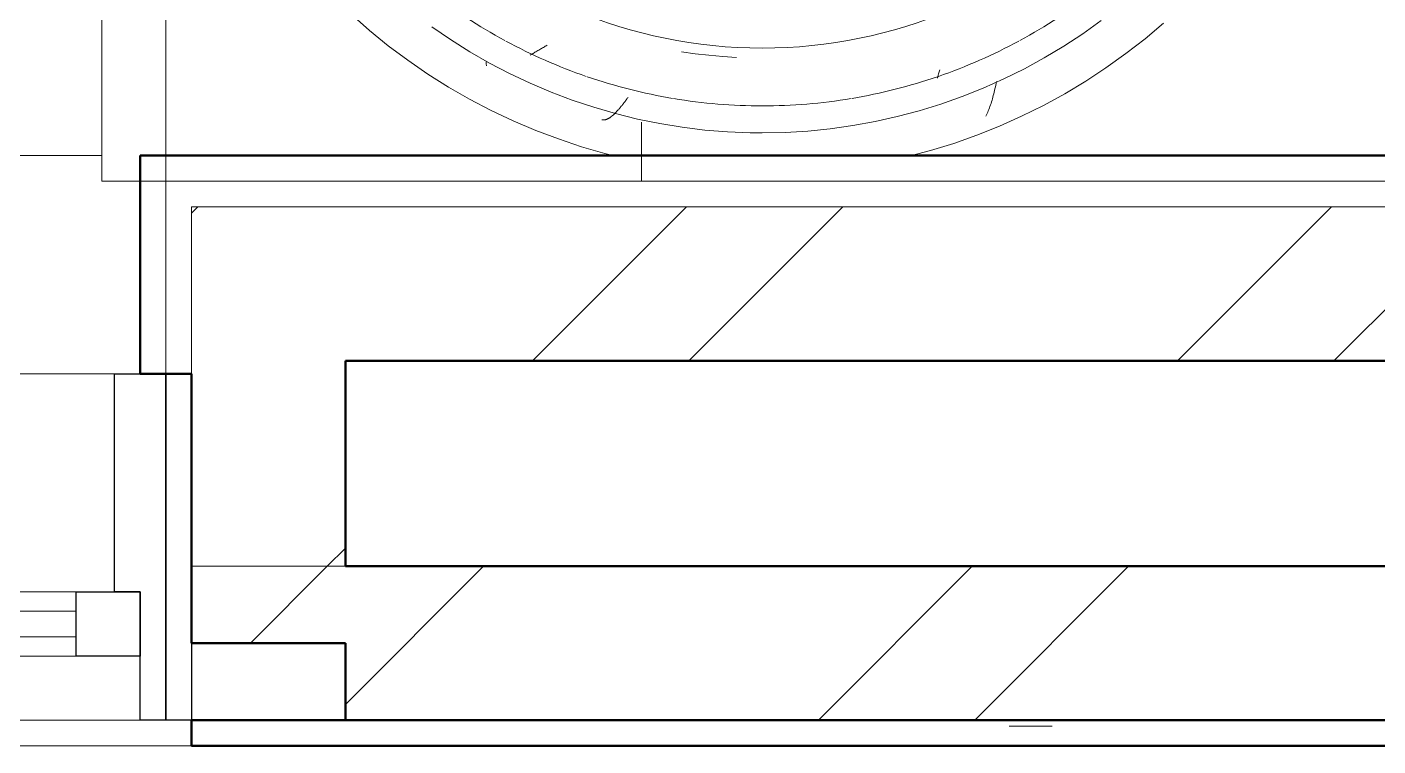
# Model space of a CAD drawing. Header units: millimetres. Extents: x -9358 to 257996, y -67499 to 9117.
# Drawn here: x 14272 to 15325, y -218 to 342 of the extents above; entities that cross this region are included whole.
import ezdxf

# ---------------------------------------------------------------- set-up
doc = ezdxf.new("R2010")
doc.units = ezdxf.units.MM
doc.header["$LTSCALE"] = 1000
for name, color, linetype, lineweight in [('A-FLR-PAT', 8, 'Continuous', 18), ('A-WAL-CLD', 8, 'Continuous', 9), ('A-WAL-CMU', 8, 'Continuous', 50), ('A-WAL-LOW-20', 8, 'Continuous', 18), ('A-WAL-LOW-30', 8, 'Continuous', 18), ('A-WAL-PAT-1', 8, 'Continuous', 9), ('A-WIN', 8, 'Continuous', 9), ('A-WIN-1', 8, 'Continuous', 25), ('A-WIN-2', 8, 'Continuous', 18)]:
    doc.layers.add(name, color=color, linetype=linetype, lineweight=lineweight)
pattern_1 = [(45, (0, 0), (-251.447, 251.447), []), (45, (0, 381), (-251.447, 251.447), [])]
pattern_2 = [(0, (0, 0), (812.8, 203.2), [33.528, -576.072, 33.528, -576.072, -3251.2]), (0, (0, 0), (812.8, 203.2), [-1219.2, 33.528, -1185.672, 33.528, -576.072, -1422.4]), (0, (0, 0), (812.8, 203.2), [-3048, 33.528, -372.872, 33.528, -982.472]), (120, (304.8, 101.6), (-582.3764, 602.3054), [33.528, -576.072, 33.528, -576.072, -3251.2]), (120, (304.8, 101.6), (-582.3764, 602.3054), [-1219.2, 33.528, -1185.672, 33.528, -576.072, -1422.4]), (120, (304.8, 101.6), (-582.3764, 602.3054), [-3048, 33.528, -372.872, 33.528, -982.472]), (240, (406.4, 508), (-230.4236, -805.5054), [33.528, -576.072, 33.528, -576.072, -3251.2]), (240, (406.4, 508), (-230.4236, -805.5054), [-1219.2, 33.528, -1185.672, 33.528, -576.072, -1422.4]), (240, (406.4, 508), (-230.4236, -805.5054), [-3048, 33.528, -372.872, 33.528, -982.472])]

# ---------------------------------------------------------------- blocks, each defined once
blk = doc.blocks.new('Walls 61 - Walls 13-604996-01-Ground Floor Furniture Plan')
at = {"layer": 'A-WAL-PAT-1'}
h = blk.add_hatch(dxfattribs=at)
h.set_pattern_fill('FP_17', color=256, style=0, pattern_type=2)
h.set_pattern_definition([(270, (16550, -700), (900, 6e-14), [700, -700]), (270, (17000, 0), (1800, 1e-13), [700, -700]), (180, (17000, 0), (-9e-14, -700), [])])
h.paths.add_polyline_path([(14537.1, 370), (16270, 370), (16270, 1370), (14380, 1370), (14380, 370), (14520, 370)], flags=0)
h.paths.add_polyline_path([(15841.7, 406.5), (15768.3, 406.5), (15695.8, 418.6), (15626.2, 442.5), (15561.6, 477.5), (15503.6, 522.6), (15452.6, 578.5), (15413.6, 638.2), (15384.1, 705.5), (15366.1, 776.8), (15360, 850), (15366.1, 923.2), (15385.8, 998.3), (15415.9, 1065.3), (15453.8, 1123.3), (15503.6, 1177.4), (15561.6, 1222.5), (15626.2, 1257.5), (15700.7, 1282.2), (15769.9, 1293.5), (15841.7, 1293.5), (15914.2, 1281.4), (15983.8, 1257.5), (16048.4, 1222.5), (16108.8, 1174.8), (16157.4, 1121.5), (16196.4, 1061.8), (16225.9, 994.5), (16243.9, 923.2), (16250, 850), (16243.9, 776.8), (16224.2, 701.7), (16196.4, 638.2), (16156.2, 576.7), (16106.4, 522.6), (16046, 476.2), (15983.8, 442.5), (15909.3, 417.8), (15865.5, 410.5)], flags=0)
h.paths.add_polyline_path([(14880.1, 406.5), (14808.3, 406.5), (14735.8, 418.6), (14662.6, 444.5), (14601.6, 477.5), (14543.6, 522.6), (14493.8, 576.7), (14453.6, 638.2), (14424.1, 705.5), (14406.1, 776.8), (14400, 850), (14406.1, 923.2), (14425.8, 998.3), (14453.6, 1061.8), (14496.7, 1126.4), (14543.6, 1177.4), (14606.2, 1225), (14666.2, 1257.5), (14740.7, 1282.2), (14809.9, 1293.5), (14881.7, 1293.5), (14954.2, 1281.4), (15025, 1256.9), (15088.4, 1222.5), (15147.6, 1176.1), (15196.2, 1123.3), (15236.4, 1061.8), (15265.9, 994.5), (15283.9, 923.2), (15290, 850), (15282.9, 772.7), (15264.2, 701.7), (15236.4, 638.2), (15196.2, 576.7), (15145.1, 521.6), (15086, 476.2), (15023.8, 442.5), (14949.3, 417.8), (14881.7, 406.5)], flags=0)
at = {"layer": 'A-WAL-LOW-20'}
blk.add_line((14380, 1370), (14380, 370), dxfattribs=at)
blk = doc.blocks.new('Walls 65 - Walls 6-605053-01-Ground Floor Furniture Plan')
at = {"layer": 'A-WAL-PAT-1'}
h = blk.add_hatch(dxfattribs=at)
h.set_pattern_fill('FP_20', color=256, style=0, pattern_type=2)
h.set_pattern_definition([(270, (13930, 439.6), (900, 6e-14), [700, -700]), (270, (14380, 1139.6), (1800, 1e-13), [700, -700]), (180, (14380, 1139.6), (-9e-14, -700), [])])
h.paths.add_polyline_path([(14380, 370), (14380, 1370), (14330, 1370), (14330, 370)], flags=0)
at = {"layer": 'A-WAL-LOW-20'}
for p, q in [((14330, 370), (14330, 1370)), ((14380, 1370), (14380, 370)), ((14380, 370), (14330, 370))]:
    blk.add_line(p, q, dxfattribs=at)
blk = doc.blocks.new('Sliding_Window_Double - 3200 x 2700-V64-01-Ground Floor Furniture Plan')
at = {"layer": 'A-WIN'}
for p, q in [((-1436.3, 89.4), (1643.7, 89.4)), ((1613.7, -80.6), (909.1, -80.6)), ((909.1, -130.6), (1613.7, -130.6)), ((1663.7, -180.6), (909.1, -180.6))]:
    blk.add_line(p, q, dxfattribs=at)
at = {"layer": 'A-WIN-1'}
for p, q in [((1643.7, 89.4), (1663.7, 89.4)), ((1643.7, -80.6), (1643.7, 89.4)), ((1683.7, 89.4), (1683.7, -180.6)), ((1683.7, -180.6), (1683.7, 89.4)), ((1613.7, -130.6), (1613.7, -80.6)), ((1613.7, -80.6), (1663.7, -80.6)), ((1663.7, -80.6), (1643.7, -80.6)), ((1663.7, -180.6), (1663.7, -80.6)), ((1663.7, -80.6), (1663.7, -130.6)), ((1703.7, -120.6), (1703.7, -180.6)), ((1663.7, -130.6), (1613.7, -130.6)), ((1683.7, -180.6), (1663.7, -180.6)), ((1703.7, -180.6), (1683.7, -180.6))]:
    blk.add_line(p, q, dxfattribs=at)
at = {"layer": 'A-WIN-2'}
for p, q in [((909.1, -95.6), (1613.7, -95.6)), ((1613.7, -95.6), (1613.7, -115.6)), ((1613.7, -115.6), (909.1, -115.6))]:
    blk.add_line(p, q, dxfattribs=at)
blk = doc.blocks.new('FP_144-01-Ground Floor Furniture Plan')
at = {"layer": 'A-WAL-PAT-1'}
for p, q in [((48986.7, 676.1), (48986.5, 675.2)), ((48987, 676.9), (48986.7, 676.1)), ((48987.2, 677.7), (48987, 676.9)), ((48987.4, 678.6), (48987.2, 677.7)), ((48987.7, 679.4), (48987.4, 678.6)), ((48987.9, 680.2), (48987.7, 679.4)), ((48988.1, 681), (48987.9, 680.2)), ((48988.3, 681.9), (48988.1, 681))]:
    blk.add_line(p, q, dxfattribs=at)
blk = doc.blocks.new('FP_145-01-Ground Floor Furniture Plan')
at = {"layer": 'A-WAL-LOW-20', "flags": 128}
blk.add_lwpolyline([(48529.5, 725.1), (48543.7, 712.5), (48558.4, 700.6), (48573.7, 689.2), (48589.3, 678.5), (48605.4, 668.4), (48621.8, 658.9), (48638.6, 650.1), (48655.8, 642), (48673.3, 634.6), (48691, 627.9), (48709, 621.9), (48727.3, 616.6), (48733.8, 615)], dxfattribs=at)
at = {"layer": 'A-WAL-PAT-1'}
for p, q in [((48634.8, 686.4), (48634.8, 687.9)), ((48634.9, 684.9), (48634.8, 686.4))]:
    blk.add_line(p, q, dxfattribs=at)
blk = doc.blocks.new('FP_146-01-Ground Floor Furniture Plan')
at = {"layer": 'A-WAL-LOW-20', "flags": 128}
blk.add_lwpolyline([(48966.4, 615), (48981.1, 618.9), (48999.3, 624.5), (49017.2, 630.9), (49034.8, 637.9), (49052.1, 645.7), (49069.1, 654.1), (49085.8, 663.2), (49102.1, 672.9), (49117.9, 683.3), (49133.4, 694.4), (49148.4, 706), (49162.9, 718.2)], dxfattribs=at)
at = {"layer": 'A-WAL-PAT-1'}
for p, q in [((49030.8, 664.4), (49030.5, 663.1)), ((49031.1, 665.8), (49030.8, 664.4)), ((49031.4, 667.1), (49031.1, 665.8)), ((49031.7, 668.5), (49031.4, 667.1)), ((49032, 669.8), (49031.7, 668.5)), ((49032.2, 671.2), (49032, 669.8)), ((49032.5, 672.6), (49032.2, 671.2)), ((49027.5, 653.2), (49027.1, 652.1)), ((49027.9, 654.4), (49027.5, 653.2)), ((49028.3, 655.6), (49027.9, 654.4)), ((49028.7, 656.8), (49028.3, 655.6)), ((49029.1, 658.1), (49028.7, 656.8)), ((49029.4, 659.3), (49029.1, 658.1)), ((49029.8, 660.6), (49029.4, 659.3)), ((49030.1, 661.8), (49029.8, 660.6)), ((49030.5, 663.1), (49030.1, 661.8)), ((49024.8, 646.6), (49024.3, 645.6)), ((49025.3, 647.7), (49024.8, 646.6)), ((49025.7, 648.7), (49025.3, 647.7)), ((49026.2, 649.8), (49025.7, 648.7)), ((49026.6, 651), (49026.2, 649.8)), ((49027.1, 652.1), (49026.6, 651))]:
    blk.add_line(p, q, dxfattribs=at)
blk = doc.blocks.new('FP_147-01-Ground Floor Furniture Plan')
at = {"layer": 'A-WAL-PAT-1'}
for p, q in [((48672.7, 695.5), (48672, 695.1)), ((48673.5, 695.9), (48672.7, 695.5)), ((48674.2, 696.4), (48673.5, 695.9)), ((48675, 696.8), (48674.2, 696.4)), ((48675.7, 697.2), (48675, 696.8)), ((48676.4, 697.7), (48675.7, 697.2)), ((48677.2, 698.1), (48676.4, 697.7)), ((48677.9, 698.5), (48677.2, 698.1)), ((48678.6, 698.9), (48677.9, 698.5)), ((48679.3, 699.3), (48678.6, 698.9)), ((48680.1, 699.8), (48679.3, 699.3)), ((48680.8, 700.2), (48680.1, 699.8)), ((48681.5, 700.6), (48680.8, 700.2)), ((48682.2, 701), (48681.5, 700.6)), ((48787, 695.9), (48797.7, 694.3)), ((48669.8, 693.8), (48669, 693.3)), ((48670.5, 694.2), (48669.8, 693.8)), ((48671.3, 694.6), (48670.5, 694.2)), ((48672, 695.1), (48671.3, 694.6)), ((48797.7, 694.3), (48808.4, 693.1)), ((48808.4, 693.1), (48819.1, 692.1)), ((48819.1, 692.1), (48829.9, 691.4))]:
    blk.add_line(p, q, dxfattribs=at)
blk = doc.blocks.new('FP_148-01-Ground Floor Furniture Plan')
at = {"layer": 'A-WAL-LOW-20', "flags": 128}
blk.add_lwpolyline([(48592.4, 715.4), (48607, 705.3), (48621.9, 695.9), (48637.3, 687.1), (48653, 678.9), (48669, 671.3), (48685.3, 664.4), (48701.8, 658.2), (48718.6, 652.6), (48735.6, 647.7), (48752.8, 643.4), (48770.1, 639.9), (48787.6, 637), (48805.1, 634.9), (48822.8, 633.4), (48840.4, 632.7), (48850, 632.6)], dxfattribs=at)
at = {"layer": 'A-WAL-PAT-1'}
for p, q in [((48739.7, 653.1), (48739.4, 652.7)), ((48740, 653.4), (48739.7, 653.1)), ((48740.3, 653.8), (48740, 653.4)), ((48740.6, 654.1), (48740.3, 653.8)), ((48740.9, 654.5), (48740.6, 654.1)), ((48741.2, 654.9), (48740.9, 654.5)), ((48741.5, 655.2), (48741.2, 654.9)), ((48741.8, 655.6), (48741.5, 655.2)), ((48742.1, 656), (48741.8, 655.6)), ((48742.4, 656.4), (48742.1, 656)), ((48742.7, 656.8), (48742.4, 656.4)), ((48743, 657.1), (48742.7, 656.8)), ((48743.2, 657.5), (48743, 657.1)), ((48743.5, 657.9), (48743.2, 657.5)), ((48743.8, 658.3), (48743.5, 657.9)), ((48744.1, 658.7), (48743.8, 658.3)), ((48744.4, 659.1), (48744.1, 658.7)), ((48744.7, 659.5), (48744.4, 659.1)), ((48745, 659.9), (48744.7, 659.5)), ((48745.3, 660.3), (48745, 659.9)), ((48725, 642.8), (48724.8, 642.9)), ((48725.2, 642.8), (48725, 642.8)), ((48725.4, 642.7), (48725.2, 642.8)), ((48725.6, 642.7), (48725.4, 642.7)), ((48725.8, 642.7), (48725.6, 642.7)), ((48726, 642.7), (48725.8, 642.7)), ((48726.2, 642.7), (48726, 642.7)), ((48726.4, 642.7), (48726.2, 642.7)), ((48726.6, 642.7), (48726.4, 642.7)), ((48726.8, 642.7), (48726.6, 642.7)), ((48727, 642.8), (48726.8, 642.7)), ((48727.3, 642.8), (48727, 642.8)), ((48727.5, 642.9), (48727.3, 642.8)), ((48727.7, 642.9), (48727.5, 642.9)), ((48727.9, 643), (48727.7, 642.9)), ((48728.1, 643.1), (48727.9, 643)), ((48728.4, 643.1), (48728.1, 643.1)), ((48728.6, 643.2), (48728.4, 643.1)), ((48728.8, 643.3), (48728.6, 643.2)), ((48729.1, 643.4), (48728.8, 643.3)), ((48729.3, 643.5), (48729.1, 643.4)), ((48729.5, 643.7), (48729.3, 643.5)), ((48729.8, 643.8), (48729.5, 643.7)), ((48730, 643.9), (48729.8, 643.8)), ((48730.3, 644.1), (48730, 643.9)), ((48730.5, 644.2), (48730.3, 644.1)), ((48730.8, 644.4), (48730.5, 644.2)), ((48731, 644.5), (48730.8, 644.4)), ((48731.3, 644.7), (48731, 644.5)), ((48731.5, 644.9), (48731.3, 644.7)), ((48731.8, 645.1), (48731.5, 644.9)), ((48732, 645.2), (48731.8, 645.1)), ((48732.3, 645.4), (48732, 645.2)), ((48732.5, 645.7), (48732.3, 645.4)), ((48732.8, 645.9), (48732.5, 645.7)), ((48733.1, 646.1), (48732.8, 645.9)), ((48733.3, 646.3), (48733.1, 646.1)), ((48733.6, 646.5), (48733.3, 646.3)), ((48733.9, 646.8), (48733.6, 646.5)), ((48734.1, 647), (48733.9, 646.8)), ((48734.4, 647.3), (48734.1, 647)), ((48734.7, 647.5), (48734.4, 647.3)), ((48734.9, 647.8), (48734.7, 647.5)), ((48735.2, 648.1), (48734.9, 647.8)), ((48735.5, 648.3), (48735.2, 648.1)), ((48735.8, 648.6), (48735.5, 648.3)), ((48736, 648.9), (48735.8, 648.6)), ((48736.3, 649.2), (48736, 648.9)), ((48736.6, 649.5), (48736.3, 649.2)), ((48736.9, 649.8), (48736.6, 649.5)), ((48737.2, 650.1), (48736.9, 649.8)), ((48737.4, 650.4), (48737.2, 650.1)), ((48737.7, 650.7), (48737.4, 650.4)), ((48738, 651), (48737.7, 650.7)), ((48738.3, 651.4), (48738, 651)), ((48738.6, 651.7), (48738.3, 651.4)), ((48738.9, 652), (48738.6, 651.7)), ((48739.2, 652.4), (48738.9, 652)), ((48739.4, 652.7), (48739.2, 652.4))]:
    blk.add_line(p, q, dxfattribs=at)
blk = doc.blocks.new('FP_149-01-Ground Floor Furniture Plan')
at = {"layer": 'A-WAL-LOW-20', "flags": 128}
blk.add_lwpolyline([(48850, 632.6), (48867.7, 633), (48885.4, 634), (48903, 635.8), (48920.5, 638.3), (48937.9, 641.4), (48955.2, 645.3), (48972.3, 649.8), (48989.2, 655.1), (49005.8, 661), (49022.3, 667.5), (49038.4, 674.7), (49054.3, 682.6), (49069.8, 691.1), (49085, 700.2), (49099.8, 709.9), (49114.2, 720.2)], dxfattribs=at)
blk = doc.blocks.new('Walls 305 - Walls 78-2881553-01-Ground Floor Furniture Plan')
at = {"layer": 'A-WAL-PAT-1'}
h = blk.add_hatch(dxfattribs=at)
h.set_pattern_fill('FP_155', color=256, style=0, pattern_type=2)
h.set_pattern_definition([(0, (34005, 225), (528.32, 132.08), [43.586, -352.654, 43.586, -352.654, -2113.28]), (0, (34005, 225), (528.32, 132.08), [-792.48, 43.586, -748.894, 43.586, -352.654, -924.56]), (0, (34005, 225), (528.32, 132.08), [-1981.2, 43.586, -220.574, 43.586, -616.814]), (120, (34203.12, 291.04), (-378.5446, 391.4985), [43.586, -352.654, 43.586, -2465.934]), (120, (34203.12, 291.04), (-378.5446, 391.4985), [-439.826, -352.654, 43.586, -748.894, -1320.8]), (120, (34203.12, 291.04), (-378.5446, 391.4985), [-1584.96, 43.586, -352.654, 43.586, -880.974]), (120, (34203.12, 291.04), (-378.5446, 391.4985), [-2024.786, -220.574, 43.586, -616.814]), (240, (34269.16, 555.2), (-149.7754, -523.5785), [43.586, -352.654, 43.586, -2465.934]), (240, (34269.16, 555.2), (-149.7754, -523.5785), [-439.826, -352.654, 43.586, -748.894, -1320.8]), (240, (34269.16, 555.2), (-149.7754, -523.5785), [-1584.96, 43.586, -352.654, 43.586, -880.974]), (240, (34269.16, 555.2), (-149.7754, -523.5785), [-2024.786, -220.574, 43.586, -616.814])])
h.paths.add_polyline_path([(48850, 698.7), (48918.4, 705.3), (48978.7, 721.4), (49038.1, 749.1), (49091.9, 786.7), (49138.3, 833.1), (49175.9, 886.9), (49203.6, 946.3), (49220.7, 1011.6), (49226.3, 1075), (49220.6, 1140.3), (49203.6, 1203.7), (49175.9, 1263.1), (49138.3, 1316.9), (49091.9, 1363.3), (49038.1, 1400.9), (48974.4, 1429.8), (48915.3, 1445.6), (48845, 1450.9), (48784.7, 1445.6), (48721.3, 1428.6), (48660.6, 1400), (48608.1, 1363.3), (48561.3, 1316.3), (48524.1, 1263.1), (48496.4, 1203.7), (48479, 1135.6), (48473.7, 1075), (48479.4, 1009.7), (48496.4, 946.3), (48524.1, 886.9), (48561.7, 833.1), (48608.1, 786.7), (48661.9, 749.1), (48725.6, 720.2), (48786.6, 704.3), (48818.2, 701.5)], flags=0)
h.paths.add_polyline_path([(48876.6, 731.5), (48818.2, 731.5), (48755.6, 743.2), (48696.2, 766.2), (48639.5, 802.1), (48593.1, 845.2), (48556.1, 894.4), (48527, 954.9), (48510.9, 1011.6), (48505, 1075), (48511.1, 1139.2), (48529, 1201.1), (48558.1, 1258.5), (48597.3, 1309.5), (48645.3, 1352.3), (48700.3, 1385.4), (48760.4, 1407.7), (48823.4, 1418.5), (48885.2, 1417.9), (48944.4, 1406.8), (49008.1, 1381.1), (49057.9, 1350.3), (49106.9, 1304.8), (49143.3, 1256.6), (49171.8, 1199.4), (49189.4, 1135.6), (49195, 1075), (49188.9, 1010.8), (49171, 948.9), (49141.9, 891.5), (49102.7, 840.5), (49054.7, 797.7), (48999.7, 764.6), (48939.6, 742.3), (48881.8, 731.5)], flags=0)
at = {"layer": 'A-WAL-LOW-20'}
for radius, start, end in [(376.3, 90, 270), (376.3, 270, 90), (421.3, 232.1606, 241.5236), (421.3, 298.4764, 307.8394), (421.3, 241.6472, 250.9843), (421.3, 289.0157, 298.3528), (421.3, 251.1031, 260.4463), (421.3, 279.5537, 288.8969), (421.3, 260.5493, 270), (421.3, 270, 279.4507)]:
    blk.add_arc((48850, 1075), radius, start, end, dxfattribs=at)
for name in ['FP_145-01-Ground Floor Furniture Plan', 'FP_146-01-Ground Floor Furniture Plan', 'FP_148-01-Ground Floor Furniture Plan', 'FP_149-01-Ground Floor Furniture Plan', 'FP_144-01-Ground Floor Furniture Plan', 'FP_147-01-Ground Floor Furniture Plan']:
    blk.add_blockref(name, (0, 0), dxfattribs=at)
blk = doc.blocks.new('G')
at = {"layer": 'A-WAL-PAT-1'}
h = blk.add_hatch(dxfattribs=at)
h.set_pattern_fill('FP_2', color=256, style=0, pattern_type=2)
h.set_pattern_definition(pattern_2)
h.paths.add_polyline_path([(14380, 370), (17150, 370), (17150, 390), (14380, 390)], flags=0)
h = blk.add_hatch(dxfattribs=at)
h.set_pattern_fill('FP_1', color=256, style=0, pattern_type=2)
h.set_pattern_definition(pattern_1)
h.paths.add_polyline_path([(14400, 70), (14520, 70), (14520, 350), (14400, 350), (14400, 220)], flags=0)
h = blk.add_hatch(dxfattribs=at)
h.set_pattern_fill('FP_1', color=256, style=0, pattern_type=2)
h.set_pattern_definition(pattern_1)
h.paths.add_polyline_path([(16550, 230), (16550, 350), (14520, 350), (14520, 230), (15863.4, 230)], flags=0)
h = blk.add_hatch(dxfattribs=at)
h.set_pattern_fill('FP_1', color=256, style=0, pattern_type=2)
h.set_pattern_definition(pattern_1)
h.paths.add_polyline_path([(16550, -50), (16550, 70), (14400, 70), (14400, 10), (14520, 10), (14520, -50), (15863.4, -50)], flags=0)
h = blk.add_hatch(dxfattribs=at)
h.set_pattern_fill('FP_2', color=256, style=0, pattern_type=2)
h.set_pattern_definition(pattern_2)
h.paths.add_polyline_path([(14400, -70), (16550, -70), (16550, -50), (14400, -50)], flags=0)
at = {"layer": 'A-FLR-PAT'}
blk.add_line((14330, 390), (11210.8, 390), dxfattribs=at)
at = {"layer": 'A-WAL-CLD'}
for p, q in [((14380, 370), (17150, 370)), ((14380, 370), (14380, 220)), ((14400, 350), (16550, 350)), ((14400, 350), (14400, 220)), ((14520, 70), (14400, 70))]:
    blk.add_line(p, q, dxfattribs=at)
at = {"layer": 'A-WAL-CMU'}
for p, q in [((17190, 390), (14360, 390)), ((14360, 390), (14360, 220)), ((14520, 230), (16550, 230)), ((14520, 70), (14520, 230)), ((14360, 220), (14400, 220)), ((14400, 220), (14400, 10)), ((16550, 70), (14520, 70)), ((14400, 10), (14520, 10)), ((14520, 10), (14520, -50)), ((16550, -50), (14400, -50)), ((14400, -50), (14400, -70)), ((14400, -70), (16530, -70))]:
    blk.add_line(p, q, dxfattribs=at)
at = {"layer": 'A-WAL-LOW-30'}
blk.add_line((14400, -70), (11220, -70), dxfattribs=at)
at = {"layer": 'A-WAL-LOW-20'}
for name, p in [('Walls 65 - Walls 6-605053-01-Ground Floor Furniture Plan', (0, 0)), ('Walls 61 - Walls 13-604996-01-Ground Floor Furniture Plan', (0, 0)), ('Walls 305 - Walls 78-2881553-01-Ground Floor Furniture Plan', (-34005, -225))]:
    blk.add_blockref(name, p, dxfattribs=at)
at = {"layer": 'A-WIN'}
blk.add_blockref('Sliding_Window_Double - 3200 x 2700-V64-01-Ground Floor Furniture Plan', (12696.3, 130.6), dxfattribs=at)

msp = doc.modelspace()

# ---------------------------------------------------------------- block references
msp.add_blockref('G', (0, -148.1))

doc.saveas('drawing.dxf')
